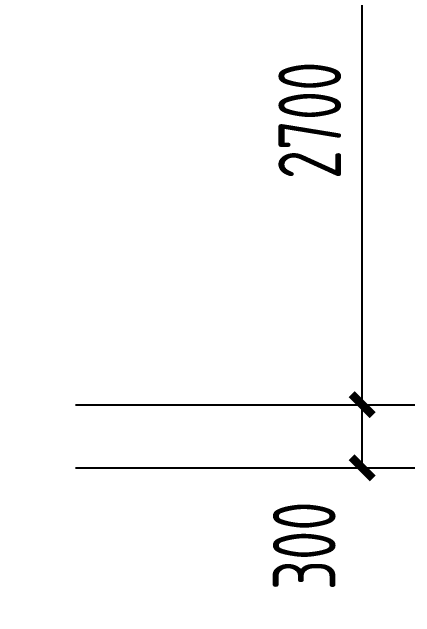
# Model space of a CAD drawing. Extents: x 72637 to 526294, y -245768 to 30884.
# Drawn here: x 84614 to 86525, y -105766 to -102894 of the extents above; entities that cross this region are included whole.
import ezdxf

# ---------------------------------------------------------------- set-up
doc = ezdxf.new("R2010")
doc.units = 0
doc.header["$LTSCALE"] = 10
doc.header["$MEASUREMENT"] = 0
doc.layers.add('01-标注_尺寸', color=124, linetype='Continuous')
doc.styles.add('_TCH_DIM_T3', font='ROS1', dxfattribs={"width": 0.8, "bigfont": 'JD'})
doc.dimstyles.new('_TCH_ARCH&&100', dxfattribs={"dimtxt": 297.5, "dimasz": 100, "dimexe": 250, "dimexo": 300, "dimgap": 100, "dimtad": 1, "dimdec": 0, "dimzin": 0, "dimdsep": 46, "dimtxsty": '_TCH_DIM_T3', "dimblk": 'ARCHTICK', "dimcen": 0.09, "dimclrt": 7, "dimazin": 2, "dimtfac": 1, "dimtdec": 0, "dimtix": 1, "dimtmove": 2, "dimatfit": 3, "dimfxl": 0, "dimtolj": 1, "dimtzin": 0, "dimarcsym": 0})

# ---------------------------------------------------------------- blocks, each defined once
blk = doc.blocks.new('_ArchTick')
at = {"color": 0, "linetype": 'ByBlock', "const_width": 0.4}
blk.add_lwpolyline([(-0.5, -0.5), (0.5, 0.5)], dxfattribs=at)
blk = doc.blocks.new('*D2571')
at = {"layer": '01-标注_尺寸', "color": 0, "lineweight": -2, "transparency": 16777216}
for p, q in [((84914.3, -102058), (86524.9, -102058)), ((86274.9, -104758), (86274.9, -102058)), ((84914.3, -104758), (86524.9, -104758))]:
    blk.add_line(p, q, dxfattribs=at)
at = {"layer": 'Defpoints', "color": 0, "transparency": 16777216}
for p in [(84614.3, -102058), (86274.9, -102058), (84614.3, -104758)]:
    blk.add_point(p, dxfattribs=at)
at = {"layer": '01-标注_尺寸', "color": 0, "lineweight": -2, "transparency": 16777216, "xscale": 100, "yscale": 100, "zscale": 100}
for p, rotation in [((86274.9, -102058), 90), ((86274.9, -104758), 270)]:
    blk.add_blockref('_ArchTick', p, dxfattribs=dict(at, rotation=rotation))
at = {"layer": '01-标注_尺寸', "color": 7, "transparency": 16777216, "insert": (86026.2, -103408), "char_height": 297.5, "attachment_point": 5, "rotation": 90, "style": '_TCH_DIM_T3'}
blk.add_mtext('\\A1;2700', dxfattribs=at)
blk = doc.blocks.new('*D2572')
at = {"layer": '01-标注_尺寸', "color": 0, "lineweight": -2, "transparency": 16777216}
for p, q in [((84914.3, -104758), (86524.9, -104758)), ((86274.9, -105058), (86274.9, -104758)), ((84914.3, -105058), (86524.9, -105058))]:
    blk.add_line(p, q, dxfattribs=at)
at = {"layer": 'Defpoints', "color": 0, "transparency": 16777216}
for p in [(84614.3, -104758), (86274.9, -104758), (84614.3, -105058)]:
    blk.add_point(p, dxfattribs=at)
at = {"layer": '01-标注_尺寸', "color": 0, "lineweight": -2, "transparency": 16777216, "xscale": 100, "yscale": 100, "zscale": 100}
for p, rotation in [((86274.9, -104758), 90), ((86274.9, -105058), 270)]:
    blk.add_blockref('_ArchTick', p, dxfattribs=dict(at, rotation=rotation))
at = {"layer": '01-标注_尺寸', "color": 7, "transparency": 16777216, "insert": (85999.9, -105428), "char_height": 297.5, "attachment_point": 5, "rotation": 90, "style": '_TCH_DIM_T3'}
blk.add_mtext('\\A1;300', dxfattribs=at)

msp = doc.modelspace()

# ---------------------------------------------------------------- dimensions: what is measured, and where the dimension line sits
at = {"layer": '01-标注_尺寸'}
dim = msp.add_aligned_dim(p1=(84614.3, -104758), p2=(84614.3, -102058), distance=-1660.6, dimstyle='_TCH_ARCH&&100', dxfattribs=at)
dim.commit()
dim.dimension.update_dxf_attribs({"geometry": '*D2571', "text_midpoint": (86026.2, -103408)})
dim = msp.add_linear_dim(base=(86274.9, -104758), p1=(84614.3, -105058), p2=(84614.3, -104758), angle=90, dimstyle='_TCH_ARCH&&100', dxfattribs=at)
dim.commit()
dim.dimension.update_dxf_attribs({"geometry": '*D2572', "text_midpoint": (85999.9, -105428), "dimtype": 161})

doc.saveas('drawing.dxf')
